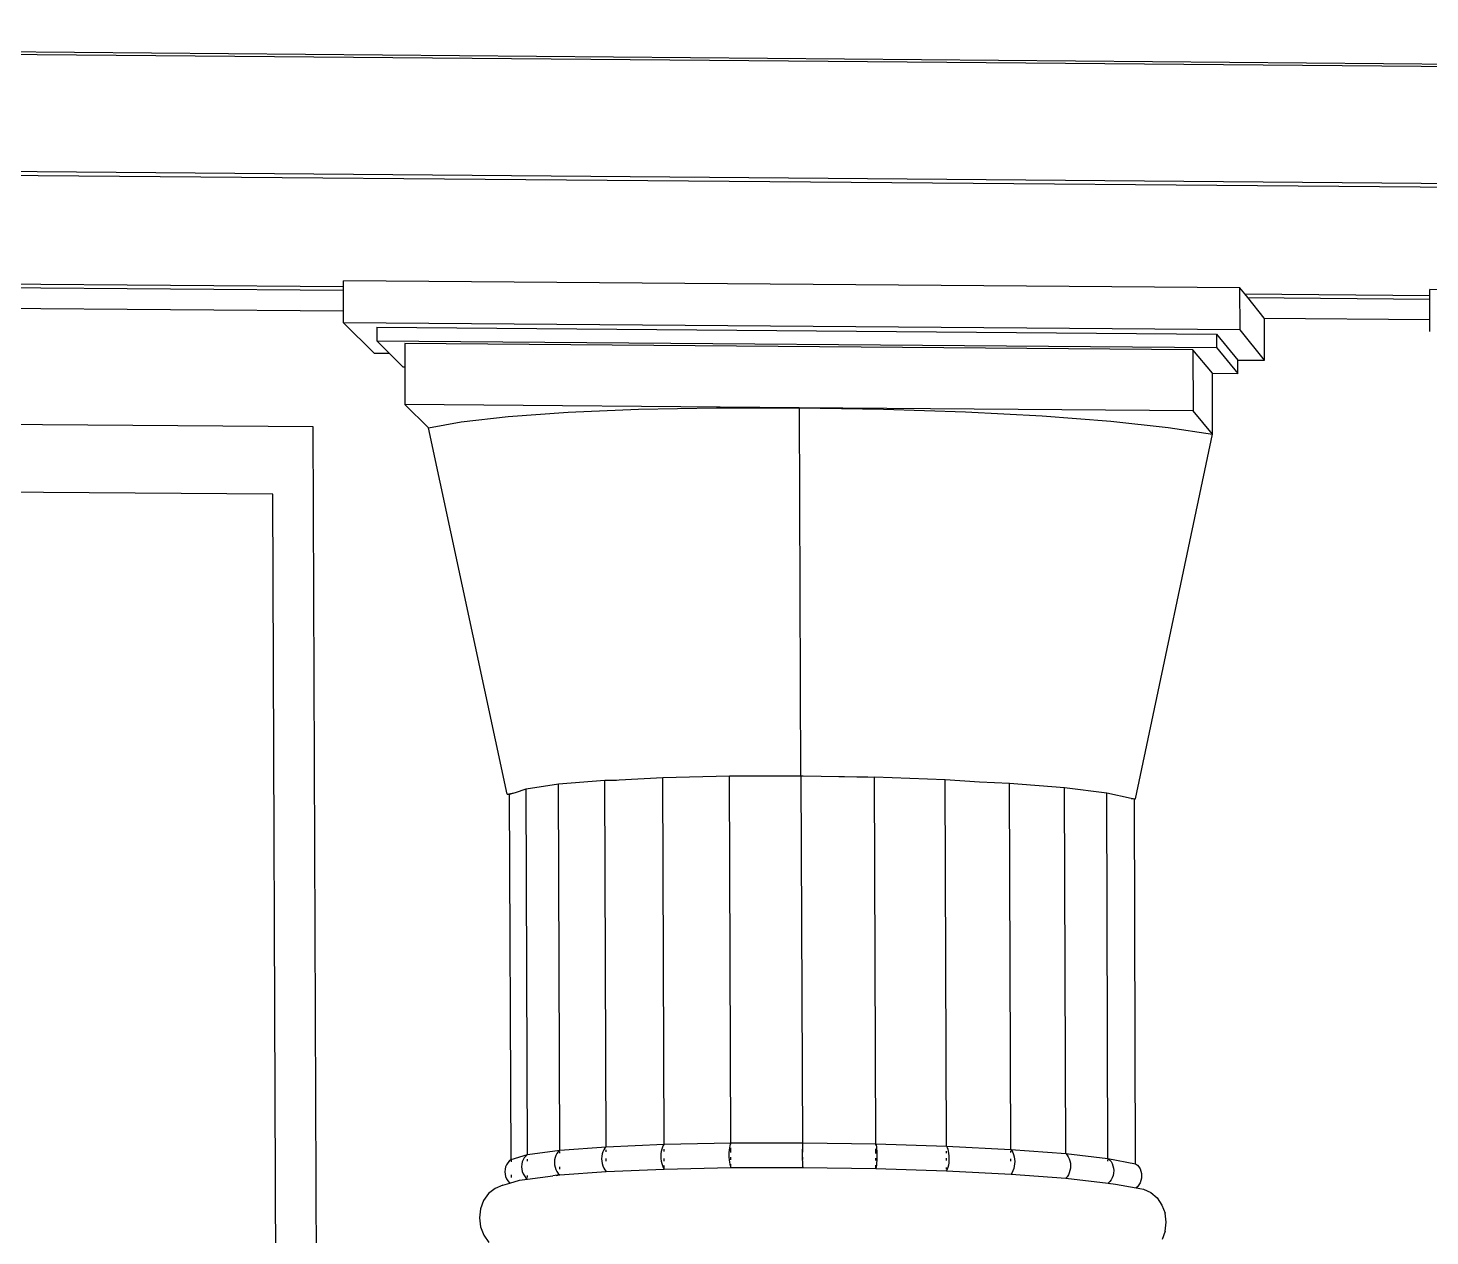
# Model space of a CAD drawing. Extents: x -106 to 80, y -44 to 65.
# Drawn here: x -32.37 to -25.32, y 25.32 to 31.4 of the extents above; entities that cross this region are included whole.
import ezdxf

# ---------------------------------------------------------------- set-up
doc = ezdxf.new("R2010")
doc.units = 0
doc.layers.get('0').update_dxf_attribs({"linetype": 'CONTINUOUS'})

msp = doc.modelspace()

# ---------------------------------------------------------------- linework, layer by layer
for p, q in [((-46.3978, 31.4005), (18.7871, 30.8436)), ((-46.3767, 31.3872), (18.9039, 30.8298)), ((-46.373, 30.7952), (18.9025, 30.2516)), ((-46.3414, 30.7758), (19.0769, 30.2315)), ((-44.5984, 30.2122), (-30.7858, 30.1)), ((-44.5683, 30.1933), (-30.7857, 30.0814)), ((-30.7858, 30.1), (-30.7859, 30.1296)), ((-26.278, 30.0929), (-30.7859, 30.1296)), ((-30.7857, 30.0814), (-30.7858, 30.1)), ((-44.3996, 30.0878), (-30.7853, 29.9778)), ((-30.7853, 29.9778), (-30.7857, 30.0814)), ((-26.2773, 29.8817), (-26.278, 30.0929)), ((-26.2542, 30.0631), (-26.278, 30.0929)), ((-26.2542, 30.0631), (-25.3234, 30.0556)), ((-26.2393, 30.0445), (-26.2542, 30.0631)), ((-26.2393, 30.0445), (-25.3233, 30.0371)), ((-26.156, 29.9404), (-26.2393, 30.0445)), ((-25.3234, 30.0556), (-25.3235, 30.0852)), ((-20.8331, 30.0486), (-25.3235, 30.0852)), ((-25.3233, 30.0371), (-25.3234, 30.0556)), ((-25.323, 29.9337), (-25.3233, 30.0371)), ((-30.7851, 29.918), (-30.7853, 29.9778)), ((-26.2773, 29.8817), (-30.7851, 29.918)), ((-30.6314, 29.7653), (-30.7851, 29.918)), ((-30.6184, 29.8953), (-26.3957, 29.8613)), ((-30.6184, 29.8953), (-30.6182, 29.8268)), ((-26.156, 29.9404), (-25.323, 29.9337)), ((-26.1551, 29.9393), (-26.156, 29.9404)), ((-26.1544, 29.7295), (-26.1551, 29.9393)), ((-25.3228, 29.874), (-25.323, 29.9337)), ((-30.6182, 29.8268), (-26.3954, 29.7929)), ((-30.5558, 29.7647), (-30.6182, 29.8268)), ((-26.3957, 29.8613), (-26.2893, 29.7305)), ((-26.3957, 29.8613), (-26.3954, 29.7929)), ((-26.1544, 29.7295), (-26.2773, 29.8817)), ((-30.6314, 29.7653), (-30.5558, 29.7647)), ((-30.487, 29.6961), (-30.5558, 29.7647)), ((-26.5145, 29.7824), (-30.4777, 29.8142)), ((-30.4777, 29.8142), (-30.4773, 29.696)), ((-26.4168, 29.6636), (-26.5145, 29.7824)), ((-26.5145, 29.7824), (-26.5134, 29.4749)), ((-26.3954, 29.7929), (-26.2891, 29.6626)), ((-30.487, 29.6961), (-30.4773, 29.696)), ((-30.4773, 29.696), (-30.4765, 29.5063)), ((-26.2893, 29.7305), (-26.1544, 29.7295)), ((-26.2891, 29.6626), (-26.2893, 29.7305)), ((-26.4168, 29.6636), (-26.2891, 29.6626)), ((-26.4157, 29.3577), (-26.4168, 29.6636)), ((-30.9385, 29.3944), (-44.2627, 29.4993)), ((-30.4765, 29.5063), (-30.3576, 29.3888)), ((-28.4935, 29.4906), (-30.4765, 29.5063)), ((-29.9577, 29.4467), (-29.6564, 29.4678)), ((-29.6564, 29.4678), (-29.3023, 29.4826)), ((-29.3023, 29.4826), (-28.9095, 29.4903)), ((-28.9095, 29.4903), (-28.4935, 29.4906)), ((-26.5134, 29.4749), (-28.4935, 29.4906)), ((-28.4935, 29.4906), (-28.0709, 29.4836)), ((-28.4935, 29.4906), (-28.4873, 27.6396)), ((-28.0709, 29.4836), (-27.6584, 29.4696)), ((-27.6584, 29.4696), (-27.2723, 29.449)), ((-26.4157, 29.3577), (-26.5134, 29.4749)), ((-30.8889, 17.3602), (-30.9385, 29.3944)), ((-30.3576, 29.3888), (-30.1944, 29.42)), ((-30.1944, 29.42), (-29.9577, 29.4467)), ((-27.2723, 29.449), (-26.928, 29.4228)), ((-26.928, 29.4228), (-26.6387, 29.3919)), ((-29.9617, 27.5468), (-30.3576, 29.3888)), ((-26.8029, 27.524), (-26.4157, 29.3577)), ((-26.6387, 29.3919), (-26.4157, 29.3577)), ((-31.1409, 29.0559), (-43.9346, 29.155)), ((-31.0945, 17.8529), (-31.1409, 29.0559)), ((-29.3992, 27.6186), (-29.1802, 27.6313)), ((-29.1802, 27.6313), (-28.8448, 27.6388)), ((-29.1731, 25.7856), (-29.1802, 27.6313)), ((-28.8448, 27.6388), (-28.4873, 27.6396)), ((-28.8377, 25.7924), (-28.8448, 27.6388)), ((-28.4873, 27.6396), (-28.4854, 27.6396)), ((-28.4854, 27.6396), (-28.4835, 27.6396)), ((-28.4835, 27.6396), (-28.4742, 27.6394)), ((-28.4765, 25.7931), (-28.4835, 27.6396)), ((-28.4742, 27.6394), (-28.3831, 27.6375)), ((-28.4742, 27.6394), (-28.3831, 27.6379)), ((-28.3831, 27.6375), (-28.3831, 27.6379)), ((-28.3831, 27.6379), (-28.1483, 27.6339)), ((-28.3831, 27.6375), (-28.1155, 27.632)), ((-28.1483, 27.6339), (-28.1155, 27.6327)), ((-28.1155, 27.6335), (-27.7602, 27.621)), ((-28.1155, 27.6327), (-28.1155, 27.6335)), ((-28.1155, 27.632), (-28.1155, 27.6327)), ((-28.1086, 25.7876), (-28.1155, 27.632)), ((-29.9212, 27.5558), (-29.8672, 27.574)), ((-29.8672, 27.574), (-29.7051, 27.598)), ((-29.8599, 25.7335), (-29.8672, 27.574)), ((-29.7051, 27.598), (-29.4721, 27.6175)), ((-29.6978, 25.7554), (-29.7051, 27.598)), ((-29.4721, 27.6175), (-29.4195, 27.6175)), ((-29.4649, 25.773), (-29.4721, 27.6175)), ((-29.4195, 27.6175), (-29.3992, 27.6186)), ((-29.4195, 27.6175), (-29.4134, 27.6179)), ((-29.4134, 27.6179), (-29.3992, 27.6186)), ((-27.7602, 27.621), (-27.5883, 27.6089)), ((-27.7534, 25.7763), (-27.7602, 27.621)), ((-27.5883, 27.6089), (-27.4364, 27.6027)), ((-27.4364, 27.6027), (-27.1609, 27.5796)), ((-27.4296, 25.7596), (-27.4364, 27.6027)), ((-27.1609, 27.5796), (-26.9482, 27.5529)), ((-27.1543, 25.7386), (-27.1609, 27.5796)), ((-29.9617, 27.5468), (-29.9212, 27.5558)), ((-29.9617, 27.5468), (-29.9501, 27.5467)), ((-29.9501, 27.5467), (-29.9212, 27.5558)), ((-29.9427, 25.7087), (-29.9501, 27.5467)), ((-26.9482, 27.5529), (-26.8257, 27.5274)), ((-26.9416, 25.7144), (-26.9482, 27.5529)), ((-26.8257, 27.5274), (-26.8091, 27.5241)), ((-26.8257, 27.5274), (-26.8029, 27.524)), ((-26.8257, 27.5242), (-26.8091, 27.5241)), ((-26.8026, 25.6882), (-26.8091, 27.5241)), ((-26.8091, 27.5241), (-26.8029, 27.524)), ((-29.9427, 25.7087), (-29.8599, 25.7335)), ((-29.8599, 25.7335), (-29.8686, 25.7265)), ((-29.8599, 25.7335), (-29.6978, 25.7554)), ((-29.7178, 25.7299), (-29.7218, 25.7189)), ((-29.7124, 25.7398), (-29.7178, 25.7299)), ((-29.7057, 25.7484), (-29.7124, 25.7398)), ((-29.6978, 25.7554), (-29.7057, 25.7484)), ((-29.6978, 25.7554), (-29.4649, 25.773)), ((-29.6978, 25.7409), (-29.6978, 25.749)), ((-29.4847, 25.7369), (-29.4867, 25.7251)), ((-29.4814, 25.7478), (-29.4847, 25.7369)), ((-29.4769, 25.7577), (-29.4814, 25.7478)), ((-29.4714, 25.7662), (-29.4769, 25.7577)), ((-29.4649, 25.773), (-29.4714, 25.7662)), ((-29.4649, 25.773), (-29.1731, 25.7856)), ((-29.4648, 25.7485), (-29.4648, 25.7582)), ((-29.1891, 25.7379), (-29.1896, 25.7257)), ((-29.1877, 25.7496), (-29.1891, 25.7379)), ((-29.1853, 25.7606), (-29.1877, 25.7496)), ((-29.182, 25.7704), (-29.1853, 25.7606)), ((-29.1779, 25.7788), (-29.182, 25.7704)), ((-29.1731, 25.7856), (-29.1779, 25.7788)), ((-29.1731, 25.7856), (-28.8377, 25.7924)), ((-29.1729, 25.7499), (-29.173, 25.7608)), ((-28.8472, 25.7448), (-28.8474, 25.7326)), ((-28.8474, 25.7326), (-28.8471, 25.7203)), ((-28.8463, 25.7566), (-28.8472, 25.7448)), ((-28.8449, 25.7675), (-28.8463, 25.7566)), ((-28.843, 25.7773), (-28.8449, 25.7675)), ((-28.8405, 25.7857), (-28.843, 25.7773)), ((-28.8377, 25.7924), (-28.8405, 25.7857)), ((-28.8377, 25.7924), (-28.4765, 25.7931)), ((-28.8377, 25.7857), (-28.8377, 25.7924)), ((-28.8375, 25.7449), (-28.8376, 25.7675)), ((-28.4787, 25.7572), (-28.4789, 25.7455)), ((-28.4789, 25.7455), (-28.4789, 25.7333)), ((-28.4789, 25.7333), (-28.4788, 25.721)), ((-28.4783, 25.7682), (-28.4787, 25.7572)), ((-28.4779, 25.7779), (-28.4783, 25.7682)), ((-28.4772, 25.7863), (-28.4779, 25.7779)), ((-28.4765, 25.7931), (-28.4772, 25.7863)), ((-28.4765, 25.7863), (-28.4765, 25.7931)), ((-28.4765, 25.7931), (-28.1086, 25.7876)), ((-28.4763, 25.7455), (-28.4764, 25.7681)), ((-28.1086, 25.7876), (-28.1072, 25.7808)), ((-28.1085, 25.7808), (-28.1086, 25.7876)), ((-28.1086, 25.7876), (-27.7534, 25.7763)), ((-28.1084, 25.74), (-28.1085, 25.7626)), ((-28.1072, 25.7808), (-28.1059, 25.7724)), ((-28.1059, 25.7724), (-28.1049, 25.7626)), ((-28.1049, 25.7626), (-28.1042, 25.7517)), ((-28.1042, 25.7517), (-28.1037, 25.7399)), ((-28.1037, 25.7399), (-28.1035, 25.7277)), ((-28.1035, 25.7277), (-28.1036, 25.7154)), ((-27.7534, 25.7763), (-27.7499, 25.7694)), ((-27.7534, 25.7763), (-27.4296, 25.7596)), ((-27.7532, 25.7405), (-27.7533, 25.7514)), ((-27.7499, 25.7694), (-27.7469, 25.7609)), ((-27.7469, 25.7609), (-27.7445, 25.7511)), ((-27.7445, 25.7511), (-27.7427, 25.7401)), ((-27.7427, 25.7401), (-27.7415, 25.7284)), ((-27.7415, 25.7284), (-27.7411, 25.7162)), ((-27.4296, 25.7596), (-27.4243, 25.7527)), ((-27.4296, 25.7596), (-27.1543, 25.7386)), ((-27.4296, 25.7447), (-27.4296, 25.753)), ((-27.4243, 25.7527), (-27.4196, 25.7441)), ((-27.4196, 25.7441), (-27.4159, 25.7342)), ((-27.4159, 25.7342), (-27.4131, 25.7232)), ((-27.1543, 25.7386), (-27.1473, 25.7316)), ((-27.1543, 25.7386), (-26.9416, 25.7144)), ((-27.1473, 25.7316), (-27.1413, 25.7229)), ((-29.973, 25.66), (-29.9739, 25.6478)), ((-29.9702, 25.6718), (-29.973, 25.66)), ((-29.9657, 25.6828), (-29.9702, 25.6718)), ((-29.9595, 25.6929), (-29.9657, 25.6828)), ((-29.9517, 25.7016), (-29.9595, 25.6929)), ((-29.9427, 25.7087), (-29.9517, 25.7016)), ((-29.9427, 25.7087), (-29.9427, 25.6979)), ((-29.8894, 25.685), (-29.8903, 25.6728)), ((-29.8903, 25.6728), (-29.8893, 25.6605)), ((-29.8867, 25.6967), (-29.8894, 25.685)), ((-29.8893, 25.6605), (-29.8865, 25.6485)), ((-29.8822, 25.7078), (-29.8867, 25.6967)), ((-29.8762, 25.7178), (-29.8822, 25.7078)), ((-29.8686, 25.7265), (-29.8762, 25.7178)), ((-29.8597, 25.7004), (-29.8598, 25.7108)), ((-29.7242, 25.7071), (-29.725, 25.6949)), ((-29.725, 25.6949), (-29.7241, 25.6826)), ((-29.7218, 25.7189), (-29.7242, 25.7071)), ((-29.7241, 25.6826), (-29.7216, 25.6706)), ((-29.7216, 25.6706), (-29.7176, 25.6591)), ((-29.7176, 25.6591), (-29.712, 25.6485)), ((-29.6975, 25.6606), (-29.6975, 25.6724)), ((-29.4867, 25.7251), (-29.4873, 25.7129)), ((-29.4873, 25.7129), (-29.4866, 25.7006)), ((-29.4866, 25.7006), (-29.4845, 25.6885)), ((-29.4845, 25.6885), (-29.4811, 25.6769)), ((-29.4811, 25.6769), (-29.4766, 25.6663)), ((-29.4766, 25.6663), (-29.4709, 25.6568)), ((-29.4709, 25.6568), (-29.4644, 25.6488)), ((-29.4646, 25.7015), (-29.4646, 25.7139)), ((-29.4644, 25.6488), (-29.1726, 25.6613)), ((-29.1896, 25.7257), (-29.1891, 25.7134)), ((-29.1891, 25.7134), (-29.1875, 25.7012)), ((-29.1875, 25.7012), (-29.185, 25.6896)), ((-29.185, 25.6896), (-29.1816, 25.6789)), ((-29.1816, 25.6789), (-29.1774, 25.6694)), ((-29.1774, 25.6694), (-29.1726, 25.6613)), ((-29.1727, 25.7015), (-29.1728, 25.7137)), ((-29.1726, 25.6613), (-29.1726, 25.6791)), ((-29.1726, 25.6613), (-28.8372, 25.6681)), ((-28.8471, 25.7203), (-28.8462, 25.7081)), ((-28.8462, 25.7081), (-28.8447, 25.6965)), ((-28.8447, 25.6965), (-28.8426, 25.6858)), ((-28.8426, 25.6858), (-28.8401, 25.6762)), ((-28.8401, 25.6762), (-28.8372, 25.6681)), ((-28.8374, 25.7081), (-28.8374, 25.7203)), ((-28.8372, 25.6681), (-28.8373, 25.6858)), ((-28.8372, 25.6681), (-28.476, 25.6688)), ((-28.4788, 25.721), (-28.4785, 25.7088)), ((-28.4785, 25.7088), (-28.4781, 25.6972)), ((-28.4781, 25.6972), (-28.4775, 25.6865)), ((-28.4775, 25.6865), (-28.4768, 25.6769)), ((-28.4768, 25.6769), (-28.476, 25.6688)), ((-28.4762, 25.7088), (-28.4762, 25.7209)), ((-28.476, 25.6688), (-28.4761, 25.6865)), ((-28.476, 25.6688), (-28.1081, 25.6633)), ((-28.1083, 25.7033), (-28.1083, 25.7155)), ((-28.1081, 25.6633), (-28.1082, 25.681)), ((-28.1068, 25.6714), (-28.1081, 25.6633)), ((-28.1081, 25.6633), (-27.7529, 25.652)), ((-28.1056, 25.681), (-28.1068, 25.6714)), ((-28.1047, 25.6917), (-28.1056, 25.681)), ((-28.104, 25.7033), (-28.1047, 25.6917)), ((-28.1036, 25.7154), (-28.104, 25.7033)), ((-27.7531, 25.7042), (-27.7532, 25.7166)), ((-27.7529, 25.6602), (-27.753, 25.6697)), ((-27.7495, 25.6601), (-27.7529, 25.652)), ((-27.7466, 25.6695), (-27.7495, 25.6601)), ((-27.7442, 25.6802), (-27.7466, 25.6695)), ((-27.7425, 25.6918), (-27.7442, 25.6802)), ((-27.7414, 25.7039), (-27.7425, 25.6918)), ((-27.7411, 25.7162), (-27.7414, 25.7039)), ((-27.4294, 25.7002), (-27.4295, 25.7124)), ((-27.4156, 25.6634), (-27.4193, 25.6528)), ((-27.413, 25.6749), (-27.4156, 25.6634)), ((-27.4131, 25.7232), (-27.4114, 25.7115)), ((-27.4113, 25.687), (-27.413, 25.6749)), ((-27.4114, 25.7115), (-27.4108, 25.6993)), ((-27.4108, 25.6993), (-27.4113, 25.687)), ((-27.1413, 25.7229), (-27.1365, 25.713)), ((-27.1365, 25.713), (-27.1329, 25.7019)), ((-27.1329, 25.7019), (-27.1307, 25.6901)), ((-27.1306, 25.6657), (-27.1327, 25.6536)), ((-27.1307, 25.6901), (-27.1299, 25.6779)), ((-27.1299, 25.6779), (-27.1306, 25.6657)), ((-26.9416, 25.7144), (-26.9335, 25.7072)), ((-26.9416, 25.7144), (-26.8026, 25.6882)), ((-26.9416, 25.7002), (-26.9416, 25.7081)), ((-26.9335, 25.7072), (-26.9264, 25.6984)), ((-26.9264, 25.6984), (-26.9207, 25.6884)), ((-26.9207, 25.6884), (-26.9165, 25.6773)), ((-26.9165, 25.6773), (-26.9139, 25.6655)), ((-26.9139, 25.6655), (-26.913, 25.6533)), ((-26.8026, 25.6882), (-26.794, 25.6809)), ((-26.794, 25.6809), (-26.7866, 25.6721)), ((-26.7866, 25.6721), (-26.7806, 25.662)), ((-26.7806, 25.662), (-26.7762, 25.6509)), ((-29.9837, 25.5803), (-29.9489, 25.5906)), ((-29.9739, 25.6478), (-29.9729, 25.6355)), ((-29.9729, 25.6355), (-29.9701, 25.6236)), ((-29.9701, 25.6236), (-29.9654, 25.6122)), ((-29.9654, 25.6122), (-29.9591, 25.6018)), ((-29.9591, 25.6018), (-29.9513, 25.5926)), ((-29.9513, 25.5926), (-29.9489, 25.5906)), ((-29.9489, 25.5906), (-29.8998, 25.6052)), ((-29.9424, 25.6318), (-29.9424, 25.6191)), ((-29.8998, 25.6052), (-29.8604, 25.6105)), ((-29.8865, 25.6485), (-29.882, 25.6371)), ((-29.882, 25.6371), (-29.8758, 25.6266)), ((-29.8758, 25.6266), (-29.8682, 25.6174)), ((-29.8682, 25.6174), (-29.8604, 25.6105)), ((-29.8604, 25.6105), (-29.7335, 25.6275)), ((-29.8594, 25.6185), (-29.8595, 25.6288)), ((-29.6974, 25.6313), (-29.7335, 25.6275)), ((-29.7156, 25.6288), (-29.6974, 25.6313)), ((-29.712, 25.6485), (-29.7052, 25.6392)), ((-29.7052, 25.6392), (-29.6974, 25.6313)), ((-29.6974, 25.6313), (-29.4644, 25.6488)), ((-27.7529, 25.652), (-27.4292, 25.6355)), ((-27.4239, 25.6434), (-27.4292, 25.6355)), ((-27.4292, 25.6355), (-27.1538, 25.6147)), ((-27.4193, 25.6528), (-27.4239, 25.6434)), ((-27.1469, 25.6225), (-27.1538, 25.6147)), ((-27.1538, 25.6147), (-26.9412, 25.5906)), ((-27.141, 25.6317), (-27.1469, 25.6225)), ((-27.1362, 25.6422), (-27.141, 25.6317)), ((-27.1327, 25.6536), (-27.1362, 25.6422)), ((-26.9331, 25.5982), (-26.9412, 25.5906)), ((-26.9412, 25.5906), (-26.9037, 25.5857)), ((-26.9412, 25.5906), (-26.9328, 25.589)), ((-26.9261, 25.6074), (-26.9331, 25.5982)), ((-26.9205, 25.6177), (-26.9261, 25.6074)), ((-26.9163, 25.6291), (-26.9205, 25.6177)), ((-26.9138, 25.641), (-26.9163, 25.6291)), ((-26.913, 25.6533), (-26.9138, 25.641)), ((-26.7804, 25.5915), (-26.7863, 25.5811)), ((-26.7761, 25.6027), (-26.7804, 25.5915)), ((-26.7762, 25.6509), (-26.7735, 25.6391)), ((-26.7734, 25.6146), (-26.7761, 25.6027)), ((-26.7735, 25.6391), (-26.7726, 25.6269)), ((-26.7726, 25.6269), (-26.7734, 25.6146)), ((-30.0555, 25.5375), (-30.0809, 25.5023)), ((-30.0224, 25.5641), (-30.0555, 25.5375)), ((-29.9837, 25.5803), (-30.0224, 25.5641)), ((-26.9037, 25.5857), (-26.8001, 25.5663)), ((-26.7936, 25.5721), (-26.8001, 25.5663)), ((-26.8001, 25.5663), (-26.7628, 25.5593)), ((-26.7863, 25.5811), (-26.7936, 25.5721)), ((-26.7628, 25.5593), (-26.7261, 25.5426)), ((-26.7261, 25.5426), (-26.6946, 25.5157)), ((-26.6946, 25.5157), (-26.6703, 25.4802)), ((-30.0967, 25.4609), (-30.102, 25.4162)), ((-30.0809, 25.5023), (-30.0967, 25.4609)), ((-26.6703, 25.4802), (-26.655, 25.4387)), ((-30.102, 25.4162), (-30.0964, 25.3711)), ((-26.6496, 25.3939), (-26.655, 25.4387)), ((-26.6547, 25.3489), (-26.6496, 25.3939)), ((-30.0964, 25.3711), (-30.0802, 25.3288)), ((-30.0802, 25.3288), (-30.0545, 25.2921)), ((-26.6547, 25.3489), (-26.6697, 25.3069))]:
    msp.add_line(p, q)

doc.saveas('drawing.dxf')
